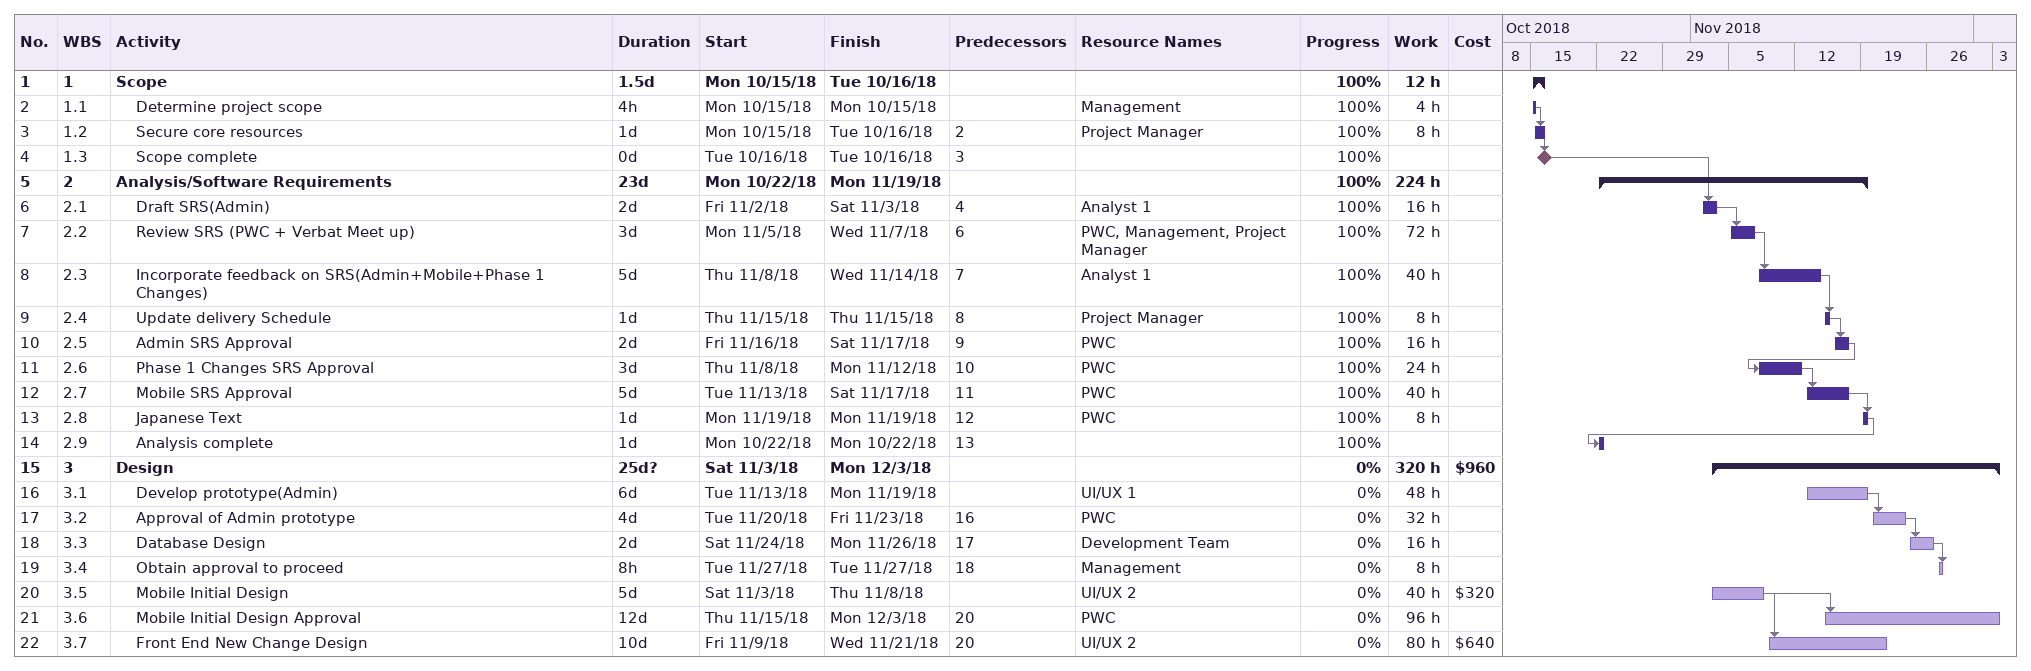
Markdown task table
| ID | WBS | Task | Duration | Start | Finish | Predecessors | Resources | % complete | Work (h) | Cost ($) |
|---|---|---|---|---|---|---|---|---|---|---|
| 1 | 1 | **Scope** | 1.5d | 2018-10-15 | 2018-10-16 |  |  | 100 | 12 |  |
| 2 | 1.1 | Determine project scope | 4h | 2018-10-15 | 2018-10-15 |  | Management | 100 | 4 |  |
| 3 | 1.2 | Secure core resources | 1d | 2018-10-15 | 2018-10-16 | 2 | Project Manager | 100 | 8 |  |
| 4 | 1.3 | Scope complete | 0d | 2018-10-16 | 2018-10-16 | 3 |  | 100 |  |  |
| 5 | 2 | **Analysis/Software Requirements** | 23d | 2018-10-22 | 2018-11-19 |  |  | 100 | 224 |  |
| 6 | 2.1 | Draft SRS(Admin) | 2d | 2018-11-02 | 2018-11-03 | 4 | Analyst 1 | 100 | 16 |  |
| 7 | 2.2 | Review SRS (PWC + Verbat Meet up) | 3d | 2018-11-05 | 2018-11-07 | 6 | PWC, Management, Project Manager | 100 | 72 |  |
| 8 | 2.3 | Incorporate feedback on SRS(Admin+Mobile+Phase 1 Changes) | 5d | 2018-11-08 | 2018-11-14 | 7 | Analyst 1 | 100 | 40 |  |
| 9 | 2.4 | Update delivery Schedule | 1d | 2018-11-15 | 2018-11-15 | 8 | Project Manager | 100 | 8 |  |
| 10 | 2.5 | Admin SRS Approval | 2d | 2018-11-16 | 2018-11-17 | 9 | PWC | 100 | 16 |  |
| 11 | 2.6 | Phase 1 Changes SRS Approval | 3d | 2018-11-08 | 2018-11-12 | 10 | PWC | 100 | 24 |  |
| 12 | 2.7 | Mobile SRS Approval | 5d | 2018-11-13 | 2018-11-17 | 11 | PWC | 100 | 40 |  |
| 13 | 2.8 | Japanese Text | 1d | 2018-11-19 | 2018-11-19 | 12 | PWC | 100 | 8 |  |
| 14 | 2.9 | Analysis complete | 1d | 2018-10-22 | 2018-10-22 | 13 |  | 100 |  |  |
| 15 | 3 | **Design** | 25d? | 2018-11-03 | 2018-12-03 |  |  | 0 | 320 | 960 |
| 16 | 3.1 | Develop prototype(Admin) | 6d | 2018-11-13 | 2018-11-19 |  | UI/UX 1 | 0 | 48 |  |
| 17 | 3.2 | Approval of Admin prototype | 4d | 2018-11-20 | 2018-11-23 | 16 | PWC | 0 | 32 |  |
| 18 | 3.3 | Database Design | 2d | 2018-11-24 | 2018-11-26 | 17 | Development Team | 0 | 16 |  |
| 19 | 3.4 | Obtain approval to proceed | 8h | 2018-11-27 | 2018-11-27 | 18 | Management | 0 | 8 |  |
| 20 | 3.5 | Mobile Initial Design | 5d | 2018-11-03 | 2018-11-08 |  | UI/UX 2 | 0 | 40 | 320 |
| 21 | 3.6 | Mobile Initial Design Approval | 12d | 2018-11-15 | 2018-12-03 | 20 | PWC | 0 | 96 |  |
| 22 | 3.7 | Front End New Change Design | 10d | 2018-11-09 | 2018-11-21 | 20 | UI/UX 2 | 0 | 80 | 640 |
